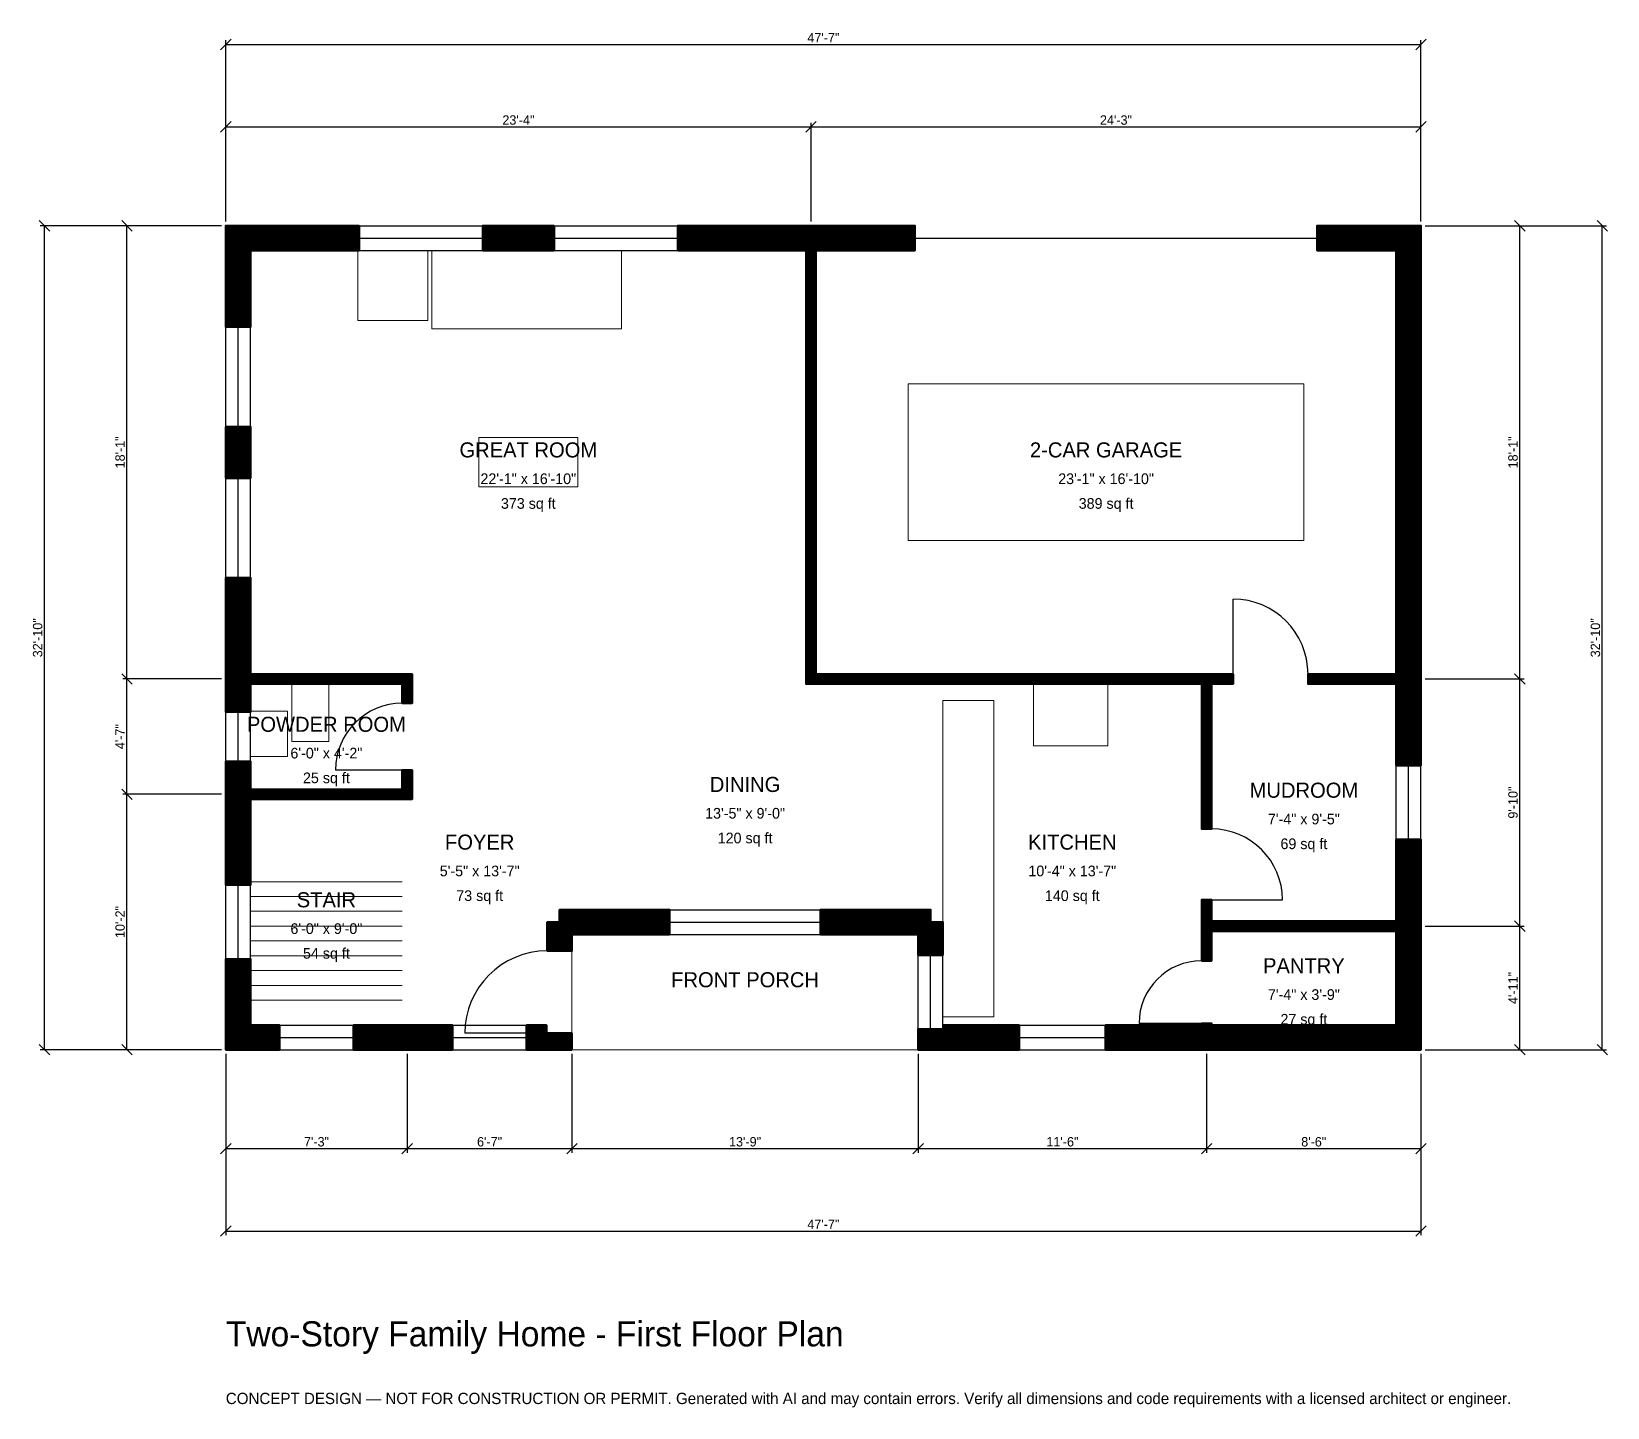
# Model space of a CAD drawing. Header units: inches. Extents: x -93 to 660, y -171 to 487.
import ezdxf
from ezdxf.enums import TextEntityAlignment as Align

# ---------------------------------------------------------------- set-up
doc = ezdxf.new("R2010")
doc.units = ezdxf.units.IN
doc.header["$MEASUREMENT"] = 0
doc.linetypes.add('DASHED', pattern=[0.6, 0.5, -0.1])
for name, color, linetype, lineweight in [('A-ANNO-DIMS', 1, 'Continuous', 13), ('A-ANNO-TEXT', 7, 'Continuous', 18), ('A-AREA-IDEN', 7, 'Continuous', 18), ('A-DOOR', 2, 'Continuous', 25), ('A-FLOR-FIXT', 9, 'Continuous', 13), ('A-FLOR-STRS', 3, 'Continuous', 18), ('A-FURN', 9, 'Continuous', 13), ('A-GLAZ', 4, 'Continuous', 25), ('A-SITE-PAVE', 8, 'Continuous', 13), ('A-WALL', 7, 'Continuous', 50), ('A-WALL-PATT', 8, 'Continuous', 13)]:
    doc.layers.add(name, color=color, linetype=linetype, lineweight=lineweight)
doc.dimstyles.new('PLAN', dxfattribs={"dimtxt": 4.5, "dimasz": 3, "dimexe": 2, "dimexo": 2, "dimgap": 1, "dimtad": 1, "dimdec": 0, "dimlunit": 4, "dimtsz": 2.5, "dimcen": 2.5, "dimclrd": 1, "dimclre": 1, "dimazin": 3, "dimtfac": 1, "dimtmove": 0, "dimatfit": 3})

msp = doc.modelspace()

# ---------------------------------------------------------------- hatches: boundary and pattern name
at = {"layer": 'A-WALL-PATT'}
h = msp.add_hatch(dxfattribs=at)
h.set_pattern_fill('ANSI31', color=8, scale=0.8)
h.paths.add_polyline_path([(165.3544, 0), (165.3543, 0), (165.3543, 0), (153.5433, 0), (153.5433, 0), (143.7008, 0), (143.7008, 11.811), (153.1496, 11.811), (153.1496, 7.874), (165.3544, 7.874), (165.3544, 0)])
h.paths.add_polyline_path([(92.5197, 0), (80.7087, 0), (61.0236, 0), (61.0236, 11.811), (80.7087, 11.811), (92.5197, 11.811), (108.2677, 11.811), (108.2677, 0), (92.5197, 0)])
h.paths.add_polyline_path([(11.811, 0), (11.811, 0), (0, 0), (0, 0), (0, 0), (0, 11.811), (0, 11.811), (0, 43.3071), (11.811, 43.3071), (11.811, 11.811), (25.5906, 11.811), (25.5906, 0), (11.811, 0)])
h.paths.add_polyline_path([(0, 116.1417), (0, 119.685), (0, 119.685), (0, 124.4094), (0, 124.4094), (0, 127.9528), (0, 137.7953), (11.811, 137.7953), (11.811, 127.9528), (11.811, 124.4094), (84.252, 124.4094), (84.252, 133.6614), (88.9764, 133.6614), (88.9764, 124.4094), (88.9764, 119.685), (84.252, 119.685), (11.811, 119.685), (11.811, 116.1417), (11.811, 78.7402), (0, 78.7402), (0, 116.1417)])
h.paths.add_polyline_path([(0, 171.2598), (0, 174.8031), (0, 174.8031), (0, 179.5276), (0, 179.5276), (0, 183.0709), (0, 225.5249), (11.811, 225.5249), (11.811, 183.0709), (11.811, 179.5276), (84.252, 179.5276), (88.9764, 179.5276), (88.9764, 174.8031), (88.9764, 165.5512), (84.252, 165.5512), (84.252, 174.8031), (11.811, 174.8031), (11.811, 171.2598), (11.811, 161.4173), (0, 161.4173), (0, 171.2598)])
h.paths.add_polyline_path([(0, 297.7034), (11.811, 297.7034), (11.811, 273.1627), (0, 273.1627), (0, 297.7034)])
h.paths.add_polyline_path([(0, 381.8898), (0, 381.8898), (0, 393.7008), (0, 393.7008), (0, 393.7008), (11.811, 393.7008), (11.811, 393.7008), (63.6483, 393.7008), (63.6483, 381.8898), (11.811, 381.8898), (11.811, 345.3412), (0, 345.3412), (0, 381.8898)])
h.paths.add_polyline_path([(156.8241, 393.7008), (156.8241, 381.8898), (122.7034, 381.8898), (122.7034, 393.7008), (156.8241, 393.7008)])
h.paths.add_polyline_path([(273.622, 393.7008), (277.1654, 393.7008), (277.1654, 393.7008), (281.8898, 393.7008), (281.8898, 393.7008), (285.4331, 393.7008), (329.1339, 393.7008), (329.1339, 381.8898), (285.4331, 381.8898), (281.8898, 381.8898), (281.8898, 179.5276), (328.3465, 179.5276), (333.0709, 179.5276), (466.1417, 179.5276), (470.8661, 179.5276), (481.1024, 179.5276), (481.1024, 174.8031), (470.8661, 174.8031), (470.8661, 105.5118), (466.1417, 105.5118), (466.1417, 174.8031), (333.0709, 174.8031), (328.3465, 174.8031), (281.8898, 174.8031), (277.1654, 174.8031), (277.1654, 179.5276), (277.1654, 381.8898), (273.622, 381.8898), (215.8793, 381.8898), (215.8793, 393.7008), (273.622, 393.7008)])
h.paths.add_polyline_path([(559.0551, 393.7008), (559.0551, 393.7008), (570.8661, 393.7008), (570.8661, 393.7008), (570.8662, 393.7008), (570.8662, 381.8898), (570.8661, 381.8898), (570.8661, 183.0709), (570.8661, 179.5276), (570.8662, 179.5276), (570.8662, 174.8031), (570.8661, 174.8031), (570.8661, 171.2598), (570.8661, 135.8268), (559.0551, 135.8268), (559.0551, 171.2598), (559.0551, 174.8031), (516.9291, 174.8031), (516.9291, 179.5276), (559.0551, 179.5276), (559.0551, 183.0709), (559.0551, 381.8898), (521.2598, 381.8898), (521.2598, 393.7008), (559.0551, 393.7008)])
h.paths.add_polyline_path([(570.8661, 64.9606), (570.8661, 61.4173), (570.8662, 61.4173), (570.8662, 56.6929), (570.8661, 56.6929), (570.8661, 53.1496), (570.8661, 11.811), (570.8662, 11.811), (570.8662, 0), (570.8661, 0), (570.8661, 0), (559.0551, 0), (559.0551, 0), (474.4094, 0), (470.8661, 0), (470.8661, 0), (466.1417, 0), (466.1417, 0), (462.5984, 0), (420.2756, 0), (420.2756, 11.811), (462.5984, 11.811), (466.1417, 11.811), (466.1417, 12.5984), (470.8661, 12.5984), (470.8661, 11.811), (474.4094, 11.811), (559.0551, 11.811), (559.0551, 53.1496), (559.0551, 56.6929), (470.8661, 56.6929), (470.8661, 42.5197), (466.1417, 42.5197), (466.1417, 56.6929), (466.1417, 61.4173), (466.1417, 71.6535), (470.8661, 71.6535), (470.8661, 61.4173), (559.0551, 61.4173), (559.0551, 64.9606), (559.0551, 100.3937), (570.8661, 100.3937), (570.8661, 64.9606)])
h.paths.add_polyline_path([(342.5197, 0), (342.5197, 0), (330.7087, 0), (330.7087, 0), (330.7086, 0), (330.7086, 9.8425), (342.9134, 9.8425), (342.9134, 11.811), (378.937, 11.811), (378.937, 0), (342.5197, 0)])
h.paths.add_polyline_path([(330.7087, 55.1181), (284.0551, 55.1181), (284.0551, 66.9291), (336.6142, 66.9291), (336.6142, 61.0236), (342.5197, 61.0236), (342.5197, 45.2756), (330.7087, 45.2756), (330.7087, 55.1181)])
h.paths.add_polyline_path([(165.3543, 55.1181), (165.3543, 47.2441), (153.5433, 47.2441), (153.5433, 61.0236), (159.4488, 61.0236), (159.4488, 66.9291), (212.0079, 66.9291), (212.0079, 55.1181), (165.3543, 55.1181)])

# ---------------------------------------------------------------- linework, layer by layer
at = {"layer": 'A-DOOR', "linetype": 'DASHED'}
msp.add_line((329.1339, 387.7953), (521.2598, 387.7953), dxfattribs=at)
at = {"layer": 'A-DOOR'}
for p, q in [((481.1024, 179.5276), (481.1024, 215.3543)), ((84.252, 133.6614), (52.3622, 133.6614)), ((470.8661, 71.6535), (504.7244, 71.6535)), ((153.5433, 7.874), (114.1732, 7.874)), ((466.1417, 12.5984), (436.2205, 12.5984))]:
    msp.add_line(p, q, dxfattribs=at)
for centre, radius, start, end in [((481.1024, 179.5276), 35.8268, 0, 90), ((84.252, 133.6614), 31.8898, 90, 180), ((470.8661, 71.6535), 33.8583, 0, 90), ((153.5433, 7.874), 39.3701, 90, 180), ((466.1417, 12.5984), 29.9213, 90, 180)]:
    msp.add_arc(centre, radius, start, end, dxfattribs=at)
at = {"layer": 'A-FLOR-FIXT'}
for points in [[(31.4961, 147.2441), (49.2126, 147.2441), (49.2126, 174.8031), (31.4961, 174.8031)], [(342.5197, 15.748), (366.9291, 15.748), (366.9291, 166.9291), (342.5197, 166.9291)], [(11.811, 140.1575), (29.5276, 140.1575), (29.5276, 161.811), (11.811, 161.811)]]:
    msp.add_lwpolyline(points, close=True, dxfattribs=at)
at = {"layer": 'A-FLOR-STRS'}
for p, q in [((11.811, 80.315), (84.252, 80.315)), ((11.811, 73.2283), (84.252, 73.2283)), ((11.811, 66.1417), (84.252, 66.1417)), ((11.811, 59.0551), (84.252, 59.0551)), ((11.811, 51.9685), (84.252, 51.9685)), ((11.811, 44.8819), (84.252, 44.8819)), ((11.811, 37.7953), (84.252, 37.7953)), ((11.811, 30.7087), (84.252, 30.7087)), ((11.811, 23.622), (84.252, 23.622))]:
    msp.add_line(p, q, dxfattribs=at)
at = {"layer": 'A-FURN'}
for points in [[(62.9921, 348.4252), (96.4567, 348.4252), (96.4567, 381.8898), (62.9921, 381.8898)], [(98.4252, 344.4882), (188.9764, 344.4882), (188.9764, 381.8898), (98.4252, 381.8898)], [(325.9843, 243.3071), (514.9606, 243.3071), (514.9606, 318.1102), (325.9843, 318.1102)], [(120.8661, 268.8976), (168.1102, 268.8976), (168.1102, 292.5197), (120.8661, 292.5197)], [(385.8268, 145.2756), (421.2598, 145.2756), (421.2598, 174.8031), (385.8268, 174.8031)]]:
    msp.add_lwpolyline(points, close=True, dxfattribs=at)
at = {"layer": 'A-GLAZ'}
for p, q in [((63.6483, 393.7008), (122.7034, 393.7008)), ((156.8241, 393.7008), (215.8793, 393.7008)), ((63.6483, 387.7953), (122.7034, 387.7953)), ((156.8241, 387.7953), (215.8793, 387.7953)), ((63.6483, 381.8898), (122.7034, 381.8898)), ((156.8241, 381.8898), (215.8793, 381.8898)), ((0, 297.7034), (0, 345.3412)), ((5.9055, 297.7034), (5.9055, 345.3412)), ((11.811, 297.7034), (11.811, 345.3412)), ((0, 225.5249), (0, 273.1627)), ((5.9055, 225.5249), (5.9055, 273.1627)), ((11.811, 225.5249), (11.811, 273.1627)), ((0, 137.7953), (0, 161.4173)), ((5.9055, 137.7953), (5.9055, 161.4173)), ((11.811, 137.7953), (11.811, 161.4173)), ((559.0551, 100.3937), (559.0551, 135.8268)), ((564.9606, 100.3937), (564.9606, 135.8268)), ((570.8661, 100.3937), (570.8661, 135.8268)), ((0, 43.3071), (0, 78.7402)), ((5.9055, 43.3071), (5.9055, 78.7402)), ((11.811, 43.3071), (11.811, 78.7402)), ((212.0079, 66.9291), (284.0551, 66.9291)), ((212.0079, 61.0236), (284.0551, 61.0236)), ((212.0079, 55.1181), (284.0551, 55.1181)), ((330.7087, 9.8425), (330.7087, 45.2756)), ((336.6142, 9.8425), (336.6142, 45.2756)), ((342.5197, 9.8425), (342.5197, 45.2756)), ((25.5906, 11.811), (61.0236, 11.811)), ((108.2677, 11.811), (143.7008, 11.811)), ((378.937, 11.811), (420.2756, 11.811)), ((25.5906, 5.9055), (61.0236, 5.9055)), ((25.5906, 0), (61.0236, 0)), ((108.2677, 5.9055), (143.7008, 5.9055)), ((108.2677, 0), (143.7008, 0)), ((378.937, 5.9055), (420.2756, 5.9055)), ((378.937, 0), (420.2756, 0))]:
    msp.add_line(p, q, dxfattribs=at)
at = {"layer": 'A-SITE-PAVE', "linetype": 'DASHED'}
msp.add_lwpolyline([(165.3543, 0), (330.7087, 0), (330.7087, 55.1181), (165.3543, 55.1181)], close=True, dxfattribs=at)
at = {"layer": 'A-WALL'}
for points in [[(0, 381.8898), (0, 381.8898), (0, 393.7008), (0, 393.7008), (0, 393.7008), (11.811, 393.7008), (11.811, 393.7008), (63.6483, 393.7008), (63.6483, 381.8898), (11.811, 381.8898), (11.811, 345.3412), (0, 345.3412), (0, 381.8898)], [(156.8241, 393.7008), (156.8241, 381.8898), (122.7034, 381.8898), (122.7034, 393.7008), (156.8241, 393.7008)], [(273.622, 393.7008), (277.1654, 393.7008), (277.1654, 393.7008), (281.8898, 393.7008), (281.8898, 393.7008), (285.4331, 393.7008), (329.1339, 393.7008), (329.1339, 381.8898), (285.4331, 381.8898), (281.8898, 381.8898), (281.8898, 179.5276), (328.3465, 179.5276), (333.0709, 179.5276), (466.1417, 179.5276), (470.8661, 179.5276), (481.1024, 179.5276), (481.1024, 174.8031), (470.8661, 174.8031), (470.8661, 105.5118), (466.1417, 105.5118), (466.1417, 174.8031), (333.0709, 174.8031), (328.3465, 174.8031), (281.8898, 174.8031), (277.1654, 174.8031), (277.1654, 179.5276), (277.1654, 381.8898), (273.622, 381.8898), (215.8793, 381.8898), (215.8793, 393.7008), (273.622, 393.7008)], [(559.0551, 393.7008), (559.0551, 393.7008), (570.8661, 393.7008), (570.8661, 393.7008), (570.8662, 393.7008), (570.8662, 381.8898), (570.8661, 381.8898), (570.8661, 183.0709), (570.8661, 179.5276), (570.8662, 179.5276), (570.8662, 174.8031), (570.8661, 174.8031), (570.8661, 171.2598), (570.8661, 135.8268), (559.0551, 135.8268), (559.0551, 171.2598), (559.0551, 174.8031), (516.9291, 174.8031), (516.9291, 179.5276), (559.0551, 179.5276), (559.0551, 183.0709), (559.0551, 381.8898), (521.2598, 381.8898), (521.2598, 393.7008), (559.0551, 393.7008)], [(0, 297.7034), (11.811, 297.7034), (11.811, 273.1627), (0, 273.1627), (0, 297.7034)], [(0, 171.2598), (0, 174.8031), (0, 174.8031), (0, 179.5276), (0, 179.5276), (0, 183.0709), (0, 225.5249), (11.811, 225.5249), (11.811, 183.0709), (11.811, 179.5276), (84.252, 179.5276), (88.9764, 179.5276), (88.9764, 174.8031), (88.9764, 165.5512), (84.252, 165.5512), (84.252, 174.8031), (11.811, 174.8031), (11.811, 171.2598), (11.811, 161.4173), (0, 161.4173), (0, 171.2598)], [(0, 116.1417), (0, 119.685), (0, 119.685), (0, 124.4094), (0, 124.4094), (0, 127.9528), (0, 137.7953), (11.811, 137.7953), (11.811, 127.9528), (11.811, 124.4094), (84.252, 124.4094), (84.252, 133.6614), (88.9764, 133.6614), (88.9764, 124.4094), (88.9764, 119.685), (84.252, 119.685), (11.811, 119.685), (11.811, 116.1417), (11.811, 78.7402), (0, 78.7402), (0, 116.1417)], [(570.8661, 64.9606), (570.8661, 61.4173), (570.8662, 61.4173), (570.8662, 56.6929), (570.8661, 56.6929), (570.8661, 53.1496), (570.8661, 11.811), (570.8662, 11.811), (570.8662, 0), (570.8661, 0), (570.8661, 0), (559.0551, 0), (559.0551, 0), (474.4094, 0), (470.8661, 0), (470.8661, 0), (466.1417, 0), (466.1417, 0), (462.5984, 0), (420.2756, 0), (420.2756, 11.811), (462.5984, 11.811), (466.1417, 11.811), (466.1417, 12.5984), (470.8661, 12.5984), (470.8661, 11.811), (474.4094, 11.811), (559.0551, 11.811), (559.0551, 53.1496), (559.0551, 56.6929), (470.8661, 56.6929), (470.8661, 42.5197), (466.1417, 42.5197), (466.1417, 56.6929), (466.1417, 61.4173), (466.1417, 71.6535), (470.8661, 71.6535), (470.8661, 61.4173), (559.0551, 61.4173), (559.0551, 64.9606), (559.0551, 100.3937), (570.8661, 100.3937), (570.8661, 64.9606)], [(165.3543, 55.1181), (165.3543, 47.2441), (153.5433, 47.2441), (153.5433, 61.0236), (159.4488, 61.0236), (159.4488, 66.9291), (212.0079, 66.9291), (212.0079, 55.1181), (165.3543, 55.1181)], [(330.7087, 55.1181), (284.0551, 55.1181), (284.0551, 66.9291), (336.6142, 66.9291), (336.6142, 61.0236), (342.5197, 61.0236), (342.5197, 45.2756), (330.7087, 45.2756), (330.7087, 55.1181)], [(11.811, 0), (11.811, 0), (0, 0), (0, 0), (0, 0), (0, 11.811), (0, 11.811), (0, 43.3071), (11.811, 43.3071), (11.811, 11.811), (25.5906, 11.811), (25.5906, 0), (11.811, 0)], [(92.5197, 0), (80.7087, 0), (61.0236, 0), (61.0236, 11.811), (80.7087, 11.811), (92.5197, 11.811), (108.2677, 11.811), (108.2677, 0), (92.5197, 0)], [(165.3544, 0), (165.3543, 0), (165.3543, 0), (153.5433, 0), (153.5433, 0), (143.7008, 0), (143.7008, 11.811), (153.1496, 11.811), (153.1496, 7.874), (165.3544, 7.874), (165.3544, 0)], [(342.5197, 0), (342.5197, 0), (330.7087, 0), (330.7087, 0), (330.7086, 0), (330.7086, 9.8425), (342.9134, 9.8425), (342.9134, 11.811), (378.937, 11.811), (378.937, 0), (342.5197, 0)]]:
    msp.add_lwpolyline(points, close=True, dxfattribs=at)

# ---------------------------------------------------------------- texts
at = {"layer": 'A-ANNO-TEXT'}
for s, height, p in [('Two-Story Family Home - First Floor Plan', 12, (0, -141.7323)), ('CONCEPT DESIGN — NOT FOR CONSTRUCTION OR PERMIT. Generated with AI and may contain errors. Verify all dimensions and code requirements with a licensed architect or engineer.', 5.4, (0, -169.2913))]:
    msp.add_text(s, height=height, dxfattribs=at).set_placement(p)
at = {"layer": 'A-AREA-IDEN'}
for s, height, p in [('GREAT ROOM', 7.2, (144.4882, 286.6142)), ('2-CAR GARAGE', 7.2, (420.4724, 286.6142)), ('22\'-1" x 16\'-10"', 5.1, (144.4882, 272.8346)), ('23\'-1" x 16\'-10"', 5.1, (420.4724, 272.8346)), ('373 sq ft', 5.1, (144.4882, 261.0236)), ('389 sq ft', 5.1, (420.4724, 261.0236)), ('POWDER ROOM', 7.2, (48.0315, 155.5118)), ('6\'-0" x 4\'-2"', 5.1, (48.0315, 141.7323)), ('25 sq ft', 5.1, (48.0315, 129.9213)), ('DINING', 7.2, (248.0315, 126.7717)), ('MUDROOM', 7.2, (514.9606, 124.0157)), ('13\'-5" x 9\'-0"', 5.1, (248.0315, 112.9921)), ('7\'-4" x 9\'-5"', 5.1, (514.9606, 110.2362)), ('FOYER', 7.2, (121.2598, 99.2126)), ('120 sq ft', 5.1, (248.0315, 101.1811)), ('KITCHEN', 7.2, (404.3307, 99.2126)), ('69 sq ft', 5.1, (514.9606, 98.4252)), ('5\'-5" x 13\'-7"', 5.1, (121.2598, 85.4331)), ('10\'-4" x 13\'-7"', 5.1, (404.3307, 85.4331)), ('STAIR', 7.2, (48.0315, 71.6535)), ('73 sq ft', 5.1, (121.2598, 73.622)), ('140 sq ft', 5.1, (404.3307, 73.622)), ('6\'-0" x 9\'-0"', 5.1, (48.0315, 57.874)), ('54 sq ft', 5.1, (48.0315, 46.063)), ('PANTRY', 7.2, (514.9606, 40.1575)), ('FRONT PORCH', 7.2, (248.0315, 33.4646)), ('7\'-4" x 3\'-9"', 5.1, (514.9606, 26.378)), ('27 sq ft', 5.1, (514.9606, 14.5669))]:
    msp.add_text(s, height=height, dxfattribs=at).set_placement(p, align=Align.MIDDLE_CENTER)

# ---------------------------------------------------------------- dimensions: what is measured, and where the dimension line sits
at = {"layer": 'A-ANNO-DIMS'}
for base, p1, p2, text in [((0, 480.315), (0, 393.7008), (570.8661, 393.7008), '47\'-7"'), ((0, 440.9449), (0, 393.7008), (279.5276, 393.7008), '23\'-4"'), ((279.5276, 440.9449), (279.5276, 393.7008), (570.8661, 393.7008), '24\'-3"'), ((0, -47.2441), (0, 0), (86.6142, 0), '7\'-3"'), ((0, -86.6142), (0, 0), (570.8661, 0), '47\'-7"'), ((86.6142, -47.2441), (86.6142, 0), (165.3543, 0), '6\'-7"'), ((165.3543, -47.2441), (165.3543, 0), (330.7087, 0), '13\'-9"'), ((330.7087, -47.2441), (330.7087, 0), (468.5039, 0), '11\'-6"'), ((468.5039, -47.2441), (468.5039, 0), (570.8661, 0), '8\'-6"')]:
    msp.add_linear_dim(base=base, p1=p1, p2=p2, text=text, dimstyle='PLAN', dxfattribs=at).render()
for base, p1, p2, text in [((-86.6142, 0), (0, 0), (0, 393.7008), '32\'-10"'), ((-47.2441, 177.1654), (0, 177.1654), (0, 393.7008), '18\'-1"'), ((618.1102, 177.1654), (570.8661, 177.1654), (570.8661, 393.7008), '18\'-1"'), ((657.4803, 0), (570.8661, 0), (570.8661, 393.7008), '32\'-10"'), ((-47.2441, 122.0472), (0, 122.0472), (0, 177.1654), '4\'-7"'), ((618.1102, 59.0551), (570.8661, 59.0551), (570.8661, 177.1654), '9\'-10"'), ((-47.2441, 0), (0, 0), (0, 122.0472), '10\'-2"'), ((618.1102, 0), (570.8661, 0), (570.8661, 59.0551), '4\'-11"')]:
    msp.add_linear_dim(base=base, p1=p1, p2=p2, angle=90, text=text, dimstyle='PLAN', dxfattribs=at).render()

doc.saveas('drawing.dxf')
